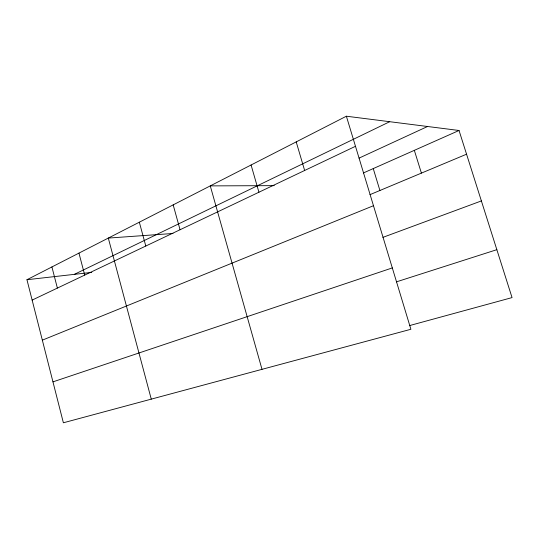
<?xml version="1.0" encoding="UTF-8"?>
<svg xmlns="http://www.w3.org/2000/svg" width="539" height="539" viewBox="0 0 539 539"><rect width="100%" height="100%" fill="white"/><g stroke="black" fill="none" stroke-linecap="round" stroke-linejoin="round"><path stroke-width="0.81" d="M346.375 116.215L410.893 329.275L63.38 422.785L26.95 279.728L346.375 116.215L459.039 130.485L512.05 297.595L409.606 325.569M74.335 274.358L389.724 121.706M32.138 300.095L355.484 146.298M359.055 158.116L427.548 126.497M363.394 172.965L459.039 130.485M369.963 194.66L466.558 154.201M42.338 340.156L373.48 205.716M382.899 237.369L481.381 200.926M52.963 381.868L392.311 267.917M396.374 281.877L496.85 249.678M26.95 279.728L91.758 272.384M172.992 233.481L108.305 238.083L151.27 399.136M274.257 185.645L210.271 185.888L262.008 369.343M414.336 150.341L421.41 173.113M373.244 168.586L379.914 190.496M296.207 141.892L304.643 170.479M251.08 164.995L258.929 192.221M173.181 204.874L180.053 229.742M139.332 222.203L145.793 246.033M78.95 253.108L84.717 275.085M51.919 266.946L57.377 288.089"/></g></svg>
